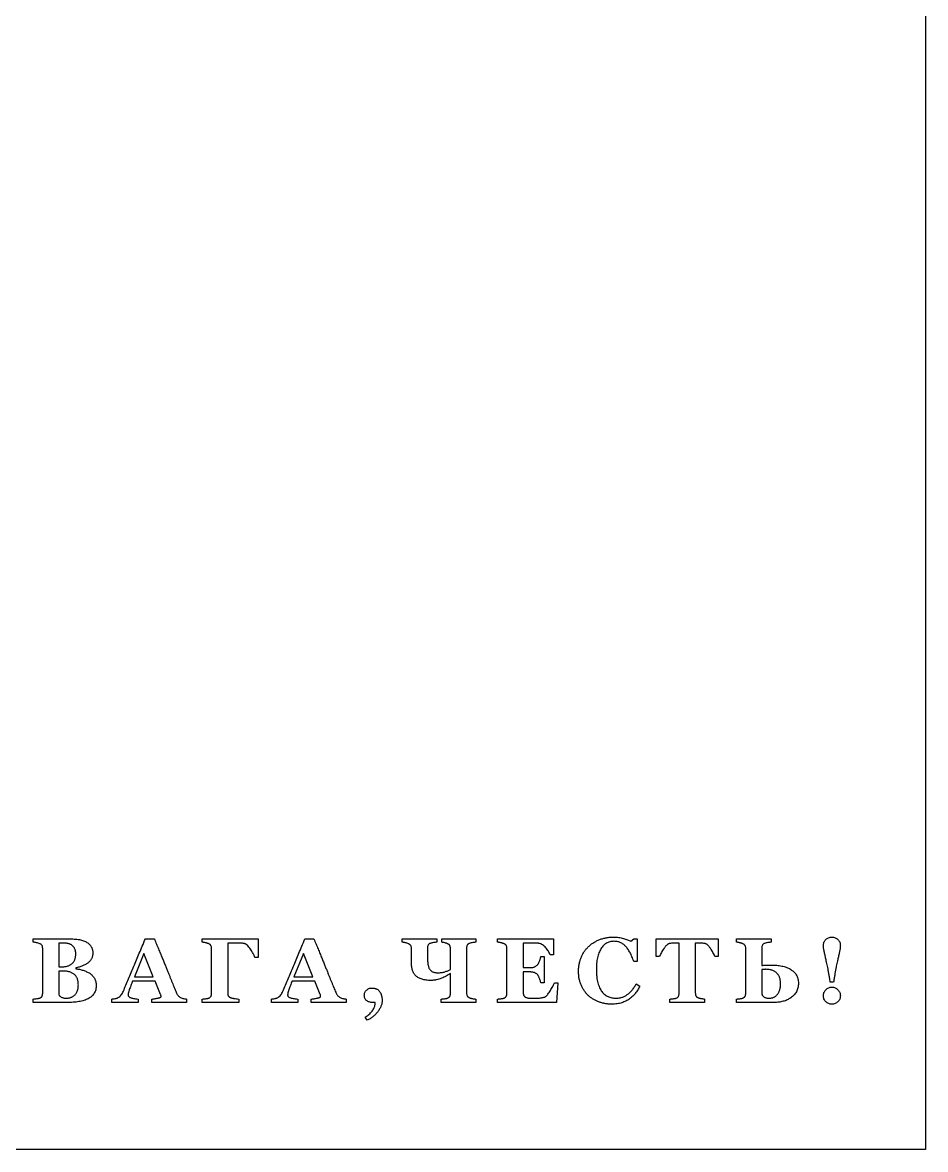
# Model space of a CAD drawing. Header units: millimetres. Extents: x 22 to 398, y 39 to 269.
# Drawn here: x 306.4 to 398.5, y 38.9 to 153.9 of the extents above; entities that cross this region are included whole.
import ezdxf

# ---------------------------------------------------------------- set-up
doc = ezdxf.new("R2010")
doc.units = ezdxf.units.MM

msp = doc.modelspace()

# ---------------------------------------------------------------- linework, layer by layer
at = {"color": 7, "linetype": 'Continuous', "lineweight": 25}
for p, q in [((398.5, 268.94), (398.5, 38.94)), ((307.48, 60.44), (311.03, 60.44)), ((307.48, 60.09), (307.48, 60.44)), ((310.08, 59.98), (310.08, 57.58)), ((318.91, 60.44), (319.83, 60.44)), ((324.71, 60.09), (324.71, 60.44)), ((324.71, 60.44), (330.43, 60.44)), ((327.31, 60), (327.31, 54.88)), ((328.21, 60), (327.31, 60)), ((330.43, 60.44), (330.43, 58.53)), ((335.19, 60.44), (336.1, 60.44)), ((345.1, 60.44), (348.65, 60.44)), ((345.1, 60.09), (345.1, 60.44)), ((348.65, 60.44), (348.65, 60.09)), ((349.15, 60.44), (352.64, 60.44)), ((349.15, 60.09), (349.15, 60.44)), ((352.64, 60.44), (352.64, 60.09)), ((354.84, 60.09), (354.84, 60.44)), ((354.84, 60.44), (360.56, 60.44)), ((357.44, 60), (357.44, 57.49)), ((358.36, 60), (357.44, 60)), ((360.56, 60.44), (360.56, 58.79)), ((368.45, 60.18), (368.74, 60.44)), ((368.74, 60.44), (369.09, 60.44)), ((369.09, 60.44), (369.09, 58.1)), ((371.03, 58.62), (371.03, 60.44)), ((371.03, 60.44), (377.35, 60.44)), ((373.37, 60), (373.15, 60)), ((373.37, 54.87), (373.37, 60)), ((375.01, 60), (375.01, 54.92)), ((375.23, 60), (375.01, 60)), ((377.35, 60.44), (377.35, 58.62)), ((379.21, 60.44), (382.76, 60.44)), ((379.21, 60.09), (379.21, 60.44)), ((382.76, 60.44), (382.76, 60.09)), ((308.44, 54.86), (308.44, 59.46)), ((318.75, 58.94), (317.79, 56.54)), ((319.72, 56.54), (318.75, 58.94)), ((325.67, 54.86), (325.67, 59.46)), ((335.03, 58.94), (334.06, 56.54)), ((336, 56.54), (335.03, 58.94)), ((346.05, 58), (346.05, 59.46)), ((347.7, 59.5), (347.7, 58.42)), ((350.04, 57.3), (350.04, 59.45)), ((351.68, 59.51), (351.68, 54.88)), ((355.79, 54.86), (355.79, 59.46)), ((360.56, 58.79), (360.21, 58.79)), ((380.16, 54.86), (380.16, 59.46)), ((381.81, 59.51), (381.81, 57.72)), ((310.08, 57.58), (310.33, 57.58)), ((330.43, 58.53), (330.09, 58.53)), ((359.26, 58.62), (359.6, 58.62)), ((359.6, 58.62), (359.6, 55.93)), ((369.09, 58.1), (368.74, 58.1)), ((371.37, 58.62), (371.03, 58.62)), ((377.35, 58.62), (377.01, 58.62)), ((310.08, 57.12), (310.08, 54.77)), ((311.83, 57.46), (311.83, 57.37)), ((317.79, 56.54), (319.72, 56.54)), ((334.06, 56.54), (336, 56.54)), ((350.04, 54.84), (350.04, 56.88)), ((357.44, 57.49), (358.09, 57.49)), ((357.44, 57.06), (357.44, 55.22)), ((358.09, 57.06), (357.44, 57.06)), ((381.81, 57.3), (381.81, 54.78)), ((319.91, 56.1), (317.61, 56.1)), ((320.47, 54.75), (319.91, 56.1)), ((336.19, 56.1), (333.88, 56.1)), ((336.75, 54.75), (336.19, 56.1)), ((359.6, 55.93), (359.26, 55.93)), ((360.64, 55.93), (360.99, 55.93)), ((360.99, 55.93), (360.87, 53.94)), ((369, 55.84), (369.35, 55.6)), ((389.12, 56.02), (388.78, 56.02)), ((307.48, 53.94), (307.48, 54.28)), ((315.49, 53.94), (315.49, 54.28)), ((318.18, 54.28), (318.18, 53.94)), ((319.56, 53.94), (319.56, 54.28)), ((323.12, 54.28), (323.12, 53.94)), ((324.71, 53.94), (324.71, 54.28)), ((328.44, 54.28), (328.44, 53.94)), ((331.77, 53.94), (331.77, 54.28)), ((334.45, 54.28), (334.45, 53.94)), ((335.84, 53.94), (335.84, 54.28)), ((339.39, 54.28), (339.39, 53.94)), ((349.08, 53.94), (349.08, 54.28)), ((352.64, 54.28), (352.64, 53.94)), ((354.84, 53.94), (354.84, 54.28)), ((372.41, 53.94), (372.41, 54.28)), ((375.97, 54.28), (375.97, 53.94)), ((379.21, 53.94), (379.21, 54.28)), ((310.87, 53.94), (307.48, 53.94)), ((318.18, 53.94), (315.49, 53.94)), ((323.12, 53.94), (319.56, 53.94)), ((328.44, 53.94), (324.71, 53.94)), ((334.45, 53.94), (331.77, 53.94)), ((339.39, 53.94), (335.84, 53.94)), ((342.37, 53.94), (342.13, 53.94)), ((352.64, 53.94), (349.08, 53.94)), ((360.87, 53.94), (354.84, 53.94)), ((375.97, 53.94), (372.41, 53.94)), ((383.08, 53.94), (379.21, 53.94)), ((341.53, 52.12), (341.33, 52.45)), ((398.5, 38.94), (231.5, 38.94))]:
    msp.add_line(p, q, dxfattribs=at)
for points, knots in [([(308.14, 59.93), (308.09, 59.95), (307.98, 59.99), (307.81, 60.03), (307.64, 60.06), (307.53, 60.08), (307.48, 60.09)], [0, 0, 0, 0, 0.238641, 0.505656, 0.771541, 1, 1, 1, 1]), ([(308.44, 59.46), (308.43, 59.51), (308.43, 59.6), (308.4, 59.72), (308.35, 59.79), (308.3, 59.84), (308.23, 59.89), (308.17, 59.91), (308.14, 59.93)], [0, 0, 0, 0, 0.2540061, 0.4714026, 0.5761259, 0.6976542, 0.8362178, 1, 1, 1, 1]), ([(310.56, 60), (310.53, 60), (310.45, 60), (310.33, 60), (310.2, 59.99), (310.12, 59.98), (310.08, 59.98)], [0, 0, 0, 0, 0.2139155, 0.4843356, 0.7633197, 1, 1, 1, 1]), ([(311.82, 58.86), (311.81, 58.9), (311.81, 58.99), (311.8, 59.11), (311.77, 59.23), (311.74, 59.34), (311.7, 59.44), (311.64, 59.53), (311.58, 59.62), (311.5, 59.7), (311.42, 59.77), (311.33, 59.84), (311.22, 59.89), (311.11, 59.93), (310.99, 59.96), (310.85, 59.98), (310.71, 60), (310.61, 60), (310.56, 60)], [0, 0, 0, 0, 0.0679243, 0.1319763, 0.1934506, 0.2529707, 0.3100217, 0.3658234, 0.4213789, 0.4773383, 0.5339543, 0.5913943, 0.6508445, 0.7134901, 0.7788434, 0.8477445, 0.9216104, 1, 1, 1, 1]), ([(311.03, 60.44), (311.13, 60.43), (311.34, 60.43), (311.64, 60.41), (311.92, 60.39), (312.17, 60.35), (312.4, 60.3), (312.61, 60.23), (312.79, 60.16), (312.95, 60.07), (313.1, 59.97), (313.22, 59.86), (313.32, 59.74), (313.4, 59.61), (313.47, 59.47), (313.52, 59.32), (313.54, 59.15), (313.55, 59.04), (313.55, 58.98)], [0, 0, 0, 0, 0.09814, 0.189415, 0.273968, 0.352053, 0.423471, 0.489462, 0.549564, 0.60491, 0.656723, 0.706063, 0.753734, 0.800978, 0.848203, 0.896583, 0.947147, 1, 1, 1, 1]), ([(316.67, 55.08), (316.84, 55.5), (317.2, 56.35), (317.65, 57.42), (318.01, 58.29), (318.3, 58.97), (318.6, 59.69), (318.81, 60.18), (318.91, 60.44)], [0, 0, 0, 0, 0.2373119, 0.4751439, 0.5971981, 0.7251891, 0.8596713, 1, 1, 1, 1]), ([(319.83, 60.44), (319.9, 60.26), (320.04, 59.91), (320.25, 59.41), (320.44, 58.94), (320.62, 58.49), (320.8, 58.08), (320.95, 57.69), (321.1, 57.33), (321.23, 57), (321.36, 56.68), (321.48, 56.39), (321.59, 56.11), (321.7, 55.84), (321.81, 55.58), (321.91, 55.34), (322.01, 55.11), (322.07, 54.96), (322.1, 54.89)], [0, 0, 0, 0, 0.095797, 0.186307, 0.271776, 0.352081, 0.427098, 0.496865, 0.561764, 0.621204, 0.676993, 0.730222, 0.781225, 0.829794, 0.875806, 0.919678, 0.960908, 1, 1, 1, 1]), ([(325.37, 59.93), (325.35, 59.94), (325.3, 59.96), (325.22, 59.98), (325.13, 60.01), (325.03, 60.03), (324.94, 60.05), (324.85, 60.07), (324.78, 60.08), (324.73, 60.09), (324.71, 60.09)], [0, 0, 0, 0, 0.1090224, 0.2323788, 0.3690622, 0.5201685, 0.6684837, 0.7984535, 0.9093668, 1, 1, 1, 1]), ([(325.67, 59.46), (325.66, 59.51), (325.66, 59.6), (325.62, 59.71), (325.57, 59.79), (325.52, 59.84), (325.45, 59.89), (325.4, 59.91), (325.37, 59.93)], [0, 0, 0, 0, 0.247642, 0.473432, 0.585419, 0.708009, 0.84594, 1, 1, 1, 1]), ([(328.99, 59.95), (328.93, 59.96), (328.81, 59.98), (328.62, 59.99), (328.42, 60), (328.29, 60), (328.21, 60)], [0, 0, 0, 0, 0.221037, 0.463603, 0.724887, 1, 1, 1, 1]), ([(329.64, 59.38), (329.59, 59.45), (329.49, 59.59), (329.35, 59.74), (329.24, 59.84), (329.16, 59.89), (329.07, 59.93), (329.01, 59.95), (328.99, 59.95)], [0, 0, 0, 0, 0.303027, 0.568142, 0.687096, 0.797286, 0.901429, 1, 1, 1, 1]), ([(332.94, 55.08), (333.12, 55.5), (333.48, 56.35), (333.92, 57.42), (334.29, 58.29), (334.58, 58.97), (334.88, 59.69), (335.08, 60.18), (335.19, 60.44)], [0, 0, 0, 0, 0.2373119, 0.4751439, 0.5971981, 0.7251891, 0.8596713, 1, 1, 1, 1]), ([(336.1, 60.44), (336.18, 60.26), (336.32, 59.91), (336.53, 59.41), (336.72, 58.94), (336.9, 58.49), (337.07, 58.08), (337.23, 57.69), (337.37, 57.33), (337.51, 57), (337.63, 56.68), (337.75, 56.39), (337.87, 56.11), (337.98, 55.84), (338.08, 55.58), (338.19, 55.34), (338.28, 55.11), (338.35, 54.96), (338.38, 54.89)], [0, 0, 0, 0, 0.095797, 0.186307, 0.271776, 0.352081, 0.427098, 0.496865, 0.561764, 0.621204, 0.676993, 0.730222, 0.781225, 0.829794, 0.875806, 0.919678, 0.960908, 1, 1, 1, 1]), ([(345.75, 59.93), (345.7, 59.95), (345.59, 59.99), (345.45, 60.02), (345.33, 60.05), (345.24, 60.07), (345.17, 60.08), (345.12, 60.09), (345.1, 60.09)], [0, 0, 0, 0, 0.227813, 0.507673, 0.65404, 0.785763, 0.900164, 1, 1, 1, 1]), ([(346.05, 59.46), (346.05, 59.51), (346.04, 59.61), (346, 59.72), (345.95, 59.79), (345.9, 59.84), (345.83, 59.89), (345.77, 59.91), (345.75, 59.93)], [0, 0, 0, 0, 0.250678, 0.470178, 0.580895, 0.702798, 0.841788, 1, 1, 1, 1]), ([(347.99, 59.97), (347.96, 59.96), (347.91, 59.94), (347.84, 59.9), (347.79, 59.84), (347.74, 59.76), (347.7, 59.64), (347.7, 59.55), (347.7, 59.5)], [0, 0, 0, 0, 0.147916, 0.280337, 0.400214, 0.517277, 0.753613, 1, 1, 1, 1]), ([(348.65, 60.09), (348.59, 60.08), (348.48, 60.07), (348.3, 60.05), (348.14, 60.01), (348.04, 59.99), (347.99, 59.97)], [0, 0, 0, 0, 0.245952, 0.524304, 0.790483, 1, 1, 1, 1]), ([(349.76, 59.92), (349.74, 59.93), (349.69, 59.95), (349.62, 59.98), (349.54, 60), (349.45, 60.03), (349.36, 60.05), (349.28, 60.06), (349.21, 60.08), (349.17, 60.09), (349.15, 60.09)], [0, 0, 0, 0, 0.101245, 0.218456, 0.355429, 0.51164, 0.666284, 0.800607, 0.910422, 1, 1, 1, 1]), ([(350.04, 59.45), (350.03, 59.5), (350.03, 59.6), (350, 59.71), (349.95, 59.79), (349.9, 59.84), (349.83, 59.88), (349.78, 59.91), (349.76, 59.92)], [0, 0, 0, 0, 0.2568881, 0.4814308, 0.5913952, 0.7103862, 0.847314, 1, 1, 1, 1]), ([(351.98, 59.97), (351.95, 59.96), (351.9, 59.94), (351.83, 59.9), (351.78, 59.85), (351.73, 59.77), (351.69, 59.65), (351.69, 59.55), (351.68, 59.51)], [0, 0, 0, 0, 0.145342, 0.278084, 0.399977, 0.51707, 0.753768, 1, 1, 1, 1]), ([(352.64, 60.09), (352.58, 60.08), (352.47, 60.07), (352.31, 60.05), (352.14, 60.02), (352.03, 59.99), (351.98, 59.97)], [0, 0, 0, 0, 0.233247, 0.494225, 0.759524, 1, 1, 1, 1]), ([(355.5, 59.93), (355.48, 59.94), (355.43, 59.96), (355.35, 59.98), (355.26, 60.01), (355.16, 60.03), (355.06, 60.05), (354.98, 60.07), (354.9, 60.08), (354.86, 60.09), (354.84, 60.09)], [0, 0, 0, 0, 0.103449, 0.224869, 0.361503, 0.514493, 0.666654, 0.798527, 0.9094, 1, 1, 1, 1]), ([(355.79, 59.46), (355.79, 59.51), (355.78, 59.6), (355.75, 59.71), (355.71, 59.79), (355.65, 59.84), (355.58, 59.89), (355.53, 59.91), (355.5, 59.93)], [0, 0, 0, 0, 0.252292, 0.467988, 0.572935, 0.694724, 0.834854, 1, 1, 1, 1]), ([(359.13, 59.96), (359.11, 59.96), (359.05, 59.97), (358.97, 59.98), (358.87, 59.99), (358.76, 60), (358.64, 60), (358.54, 60), (358.45, 60), (358.39, 60), (358.36, 60)], [0, 0, 0, 0, 0.097937, 0.210934, 0.341003, 0.488333, 0.637289, 0.772235, 0.893131, 1, 1, 1, 1]), ([(360.21, 58.79), (360.19, 58.85), (360.14, 58.98), (360.03, 59.16), (359.91, 59.34), (359.77, 59.52), (359.61, 59.68), (359.45, 59.81), (359.3, 59.91), (359.18, 59.94), (359.13, 59.96)], [0, 0, 0, 0, 0.120045, 0.246959, 0.381173, 0.525498, 0.664847, 0.78909, 0.899112, 1, 1, 1, 1]), ([(364.12, 59.64), (364.2, 59.71), (364.37, 59.86), (364.65, 60.05), (364.94, 60.22), (365.26, 60.36), (365.6, 60.47), (365.95, 60.55), (366.32, 60.6), (366.56, 60.61), (366.69, 60.61)], [0, 0, 0, 0, 0.117857, 0.236882, 0.357961, 0.482722, 0.60955, 0.737022, 0.86683, 1, 1, 1, 1]), ([(366.71, 60.18), (366.64, 60.17), (366.5, 60.17), (366.3, 60.13), (366.11, 60.07), (365.94, 59.99), (365.78, 59.88), (365.63, 59.75), (365.5, 59.59), (365.38, 59.41), (365.27, 59.21), (365.18, 58.99), (365.1, 58.75), (365.03, 58.49), (364.98, 58.21), (364.95, 57.91), (364.93, 57.6), (364.93, 57.38), (364.93, 57.27)], [0, 0, 0, 0, 0.055624, 0.108427, 0.159324, 0.209631, 0.259566, 0.311177, 0.364621, 0.420932, 0.480273, 0.542418, 0.608301, 0.677961, 0.751644, 0.829652, 0.912261, 1, 1, 1, 1]), ([(366.69, 60.61), (366.78, 60.61), (366.95, 60.6), (367.21, 60.58), (367.45, 60.54), (367.68, 60.48), (367.9, 60.41), (368.1, 60.34), (368.28, 60.27), (368.4, 60.21), (368.45, 60.18)], [0, 0, 0, 0, 0.146536, 0.286979, 0.422699, 0.552954, 0.676957, 0.792302, 0.900418, 1, 1, 1, 1]), ([(368.74, 58.1), (368.71, 58.18), (368.65, 58.35), (368.56, 58.59), (368.46, 58.82), (368.36, 59.02), (368.25, 59.21), (368.14, 59.38), (368.02, 59.54), (367.91, 59.67), (367.78, 59.79), (367.65, 59.89), (367.51, 59.98), (367.36, 60.05), (367.21, 60.11), (367.05, 60.15), (366.88, 60.17), (366.77, 60.17), (366.71, 60.18)], [0, 0, 0, 0, 0.087867, 0.170488, 0.24897, 0.322518, 0.3915, 0.456561, 0.517675, 0.575324, 0.63044, 0.683505, 0.735986, 0.787473, 0.839497, 0.891665, 0.944975, 1, 1, 1, 1]), ([(372.41, 59.96), (372.39, 59.95), (372.34, 59.95), (372.27, 59.92), (372.2, 59.87), (372.13, 59.82), (372.06, 59.75), (371.98, 59.67), (371.91, 59.57), (371.8, 59.43), (371.68, 59.25), (371.56, 59.03), (371.45, 58.82), (371.4, 58.68), (371.37, 58.62)], [0, 0, 0, 0, 0.039582, 0.082225, 0.129031, 0.180839, 0.237738, 0.30063, 0.369939, 0.445712, 0.598605, 0.741973, 0.875093, 1, 1, 1, 1]), ([(373.15, 60), (373.09, 60), (372.97, 60), (372.78, 59.99), (372.59, 59.98), (372.47, 59.96), (372.41, 59.96)], [0, 0, 0, 0, 0.231145, 0.504751, 0.775141, 1, 1, 1, 1]), ([(375.97, 59.96), (375.91, 59.96), (375.79, 59.98), (375.6, 59.99), (375.41, 60), (375.29, 60), (375.23, 60)], [0, 0, 0, 0, 0.224859, 0.495249, 0.768855, 1, 1, 1, 1]), ([(377.01, 58.62), (376.98, 58.68), (376.93, 58.82), (376.82, 59.03), (376.69, 59.25), (376.58, 59.43), (376.47, 59.57), (376.4, 59.67), (376.32, 59.75), (376.25, 59.82), (376.18, 59.87), (376.11, 59.92), (376.04, 59.95), (375.99, 59.95), (375.97, 59.96)], [0, 0, 0, 0, 0.125208, 0.257997, 0.401763, 0.554246, 0.630026, 0.699341, 0.76224, 0.819144, 0.870956, 0.917767, 0.960414, 1, 1, 1, 1]), ([(379.87, 59.93), (379.84, 59.94), (379.8, 59.96), (379.72, 59.98), (379.63, 60.01), (379.53, 60.03), (379.43, 60.05), (379.35, 60.07), (379.27, 60.08), (379.23, 60.09), (379.21, 60.09)], [0, 0, 0, 0, 0.1090224, 0.2323788, 0.3690622, 0.5201685, 0.6684837, 0.7984535, 0.9093668, 1, 1, 1, 1]), ([(380.16, 59.46), (380.16, 59.51), (380.15, 59.6), (380.12, 59.71), (380.07, 59.79), (380.02, 59.84), (379.95, 59.89), (379.89, 59.91), (379.87, 59.93)], [0, 0, 0, 0, 0.247642, 0.473432, 0.585419, 0.708009, 0.84594, 1, 1, 1, 1]), ([(382.09, 59.97), (382.06, 59.96), (382.01, 59.94), (381.95, 59.9), (381.9, 59.85), (381.85, 59.77), (381.81, 59.65), (381.81, 59.56), (381.81, 59.51)], [0, 0, 0, 0, 0.141495, 0.272682, 0.391788, 0.509705, 0.749755, 1, 1, 1, 1]), ([(382.76, 60.09), (382.71, 60.08), (382.6, 60.07), (382.42, 60.05), (382.25, 60.02), (382.14, 59.99), (382.09, 59.97)], [0, 0, 0, 0, 0.222878, 0.494568, 0.77037, 1, 1, 1, 1]), ([(388.08, 59.74), (388.09, 59.8), (388.09, 59.91), (388.14, 60.08), (388.22, 60.23), (388.33, 60.36), (388.46, 60.47), (388.61, 60.55), (388.78, 60.6), (388.89, 60.61), (388.95, 60.61)], [0, 0, 0, 0, 0.128024, 0.250592, 0.374017, 0.50203, 0.629278, 0.751354, 0.872967, 1, 1, 1, 1]), ([(388.95, 60.61), (389, 60.61), (389.12, 60.6), (389.28, 60.55), (389.43, 60.47), (389.56, 60.36), (389.67, 60.23), (389.76, 60.08), (389.81, 59.91), (389.81, 59.8), (389.82, 59.74)], [0, 0, 0, 0, 0.125776, 0.247133, 0.368953, 0.497463, 0.626483, 0.74965, 0.872245, 1, 1, 1, 1]), ([(310.33, 57.58), (310.39, 57.58), (310.51, 57.58), (310.68, 57.59), (310.84, 57.62), (310.99, 57.66), (311.12, 57.71), (311.25, 57.77), (311.36, 57.84), (311.45, 57.92), (311.54, 58.01), (311.61, 58.11), (311.68, 58.22), (311.73, 58.33), (311.77, 58.45), (311.79, 58.58), (311.81, 58.72), (311.81, 58.81), (311.82, 58.86)], [0, 0, 0, 0, 0.082306, 0.159474, 0.231873, 0.299365, 0.363658, 0.42426, 0.481979, 0.538674, 0.594308, 0.648751, 0.70353, 0.758751, 0.815375, 0.87423, 0.935832, 1, 1, 1, 1]), ([(313.55, 58.98), (313.55, 58.93), (313.55, 58.82), (313.52, 58.67), (313.48, 58.53), (313.42, 58.4), (313.34, 58.28), (313.26, 58.16), (313.15, 58.06), (313.07, 58), (313.03, 57.96)], [0, 0, 0, 0, 0.136057, 0.26465, 0.388249, 0.508364, 0.627832, 0.749115, 0.872655, 1, 1, 1, 1]), ([(330.09, 58.53), (330.08, 58.56), (330.05, 58.61), (330.02, 58.71), (329.97, 58.81), (329.89, 58.97), (329.79, 59.16), (329.69, 59.31), (329.64, 59.38)], [0, 0, 0, 0, 0.090256, 0.194117, 0.316728, 0.453169, 0.734394, 1, 1, 1, 1]), ([(363.11, 57.12), (363.11, 57.25), (363.11, 57.49), (363.17, 57.85), (363.25, 58.19), (363.37, 58.52), (363.51, 58.84), (363.69, 59.13), (363.89, 59.4), (364.05, 59.56), (364.12, 59.64)], [0, 0, 0, 0, 0.133261, 0.262307, 0.389346, 0.514756, 0.638217, 0.759211, 0.879323, 1, 1, 1, 1]), ([(388.31, 58.49), (388.28, 58.61), (388.23, 58.85), (388.17, 59.15), (388.12, 59.37), (388.1, 59.51), (388.09, 59.63), (388.08, 59.71), (388.08, 59.74)], [0, 0, 0, 0, 0.293692, 0.58001, 0.712304, 0.82565, 0.922145, 1, 1, 1, 1]), ([(389.82, 59.74), (389.81, 59.71), (389.81, 59.63), (389.8, 59.51), (389.78, 59.38), (389.75, 59.23), (389.72, 59.07), (389.68, 58.89), (389.63, 58.7), (389.6, 58.56), (389.59, 58.5)], [0, 0, 0, 0, 0.081281, 0.175814, 0.282664, 0.402339, 0.535643, 0.6788, 0.834354, 1, 1, 1, 1]), ([(313.03, 57.96), (313, 57.94), (312.92, 57.88), (312.79, 57.8), (312.65, 57.73), (312.44, 57.64), (312.17, 57.55), (311.94, 57.49), (311.83, 57.46)], [0, 0, 0, 0, 0.109132, 0.223803, 0.34231, 0.46652, 0.727683, 1, 1, 1, 1]), ([(348.04, 56.19), (347.96, 56.19), (347.79, 56.19), (347.56, 56.21), (347.34, 56.25), (347.14, 56.3), (346.96, 56.36), (346.79, 56.44), (346.64, 56.53), (346.52, 56.64), (346.41, 56.76), (346.31, 56.89), (346.23, 57.05), (346.16, 57.21), (346.11, 57.39), (346.08, 57.58), (346.05, 57.79), (346.05, 57.93), (346.05, 58)], [0, 0, 0, 0, 0.0819052, 0.1580039, 0.2290297, 0.2949418, 0.356786, 0.4152241, 0.470438, 0.5233002, 0.5757102, 0.6287676, 0.6831299, 0.7395803, 0.7989842, 0.8619349, 0.9289782, 1, 1, 1, 1]), ([(347.7, 58.42), (347.7, 58.36), (347.7, 58.24), (347.71, 58.07), (347.73, 57.91), (347.75, 57.76), (347.78, 57.63), (347.82, 57.51), (347.87, 57.4), (347.92, 57.31), (347.99, 57.23), (348.06, 57.16), (348.15, 57.1), (348.25, 57.05), (348.35, 57.01), (348.47, 56.99), (348.6, 56.97), (348.69, 56.97), (348.74, 56.97)], [0, 0, 0, 0, 0.089581, 0.17342, 0.250375, 0.32195, 0.387273, 0.448051, 0.503675, 0.555248, 0.604559, 0.653115, 0.703349, 0.755096, 0.810504, 0.868718, 0.931963, 1, 1, 1, 1]), ([(358.09, 57.49), (358.17, 57.49), (358.32, 57.5), (358.51, 57.53), (358.64, 57.58), (358.74, 57.63), (358.83, 57.7), (358.88, 57.75), (358.91, 57.78)], [0, 0, 0, 0, 0.264513, 0.509397, 0.627482, 0.746267, 0.870081, 1, 1, 1, 1]), ([(358.91, 57.78), (358.93, 57.8), (358.97, 57.84), (359.02, 57.93), (359.07, 58.03), (359.12, 58.15), (359.17, 58.28), (359.21, 58.4), (359.24, 58.51), (359.25, 58.58), (359.26, 58.62)], [0, 0, 0, 0, 0.089255, 0.196878, 0.323302, 0.469829, 0.620185, 0.758269, 0.885351, 1, 1, 1, 1]), ([(381.81, 57.72), (381.88, 57.72), (382.03, 57.73), (382.27, 57.74), (382.51, 57.75), (382.67, 57.75), (382.75, 57.75)], [0, 0, 0, 0, 0.230949, 0.486462, 0.747596, 1, 1, 1, 1]), ([(382.75, 57.75), (382.85, 57.75), (383.04, 57.75), (383.32, 57.73), (383.58, 57.7), (383.84, 57.66), (384.08, 57.6), (384.3, 57.53), (384.52, 57.44), (384.65, 57.37), (384.72, 57.33)], [0, 0, 0, 0, 0.14397, 0.281568, 0.413005, 0.538668, 0.65925, 0.775581, 0.888821, 1, 1, 1, 1]), ([(388.78, 56.02), (388.76, 56.16), (388.71, 56.43), (388.65, 56.82), (388.59, 57.17), (388.53, 57.49), (388.47, 57.77), (388.41, 58.03), (388.36, 58.27), (388.33, 58.42), (388.31, 58.49)], [0, 0, 0, 0, 0.171226, 0.327961, 0.46978, 0.596713, 0.711848, 0.817299, 0.913484, 1, 1, 1, 1]), ([(389.59, 58.5), (389.57, 58.43), (389.54, 58.28), (389.49, 58.04), (389.43, 57.78), (389.37, 57.49), (389.31, 57.17), (389.25, 56.81), (389.19, 56.43), (389.14, 56.16), (389.12, 56.02)], [0, 0, 0, 0, 0.086382, 0.182943, 0.288646, 0.404653, 0.53297, 0.674664, 0.830628, 1, 1, 1, 1]), ([(310.52, 57.14), (310.49, 57.14), (310.41, 57.14), (310.29, 57.14), (310.18, 57.13), (310.11, 57.13), (310.08, 57.12)], [0, 0, 0, 0, 0.229872, 0.521276, 0.803644, 1, 1, 1, 1]), ([(312.08, 55.75), (312.07, 55.81), (312.07, 55.91), (312.05, 56.07), (312.02, 56.21), (311.98, 56.35), (311.92, 56.47), (311.85, 56.59), (311.77, 56.69), (311.68, 56.79), (311.57, 56.87), (311.45, 56.94), (311.33, 57), (311.19, 57.06), (311.04, 57.1), (310.87, 57.12), (310.7, 57.14), (310.58, 57.14), (310.52, 57.14)], [0, 0, 0, 0, 0.068515, 0.133969, 0.195845, 0.254835, 0.312294, 0.368353, 0.42404, 0.480111, 0.536952, 0.594881, 0.654332, 0.716961, 0.781857, 0.850694, 0.922954, 1, 1, 1, 1]), ([(311.83, 57.37), (311.89, 57.37), (312.01, 57.35), (312.19, 57.32), (312.38, 57.27), (312.57, 57.22), (312.75, 57.16), (312.92, 57.08), (313.09, 57), (313.19, 56.94), (313.24, 56.91)], [0, 0, 0, 0, 0.120993, 0.245939, 0.373771, 0.506277, 0.637271, 0.762634, 0.883303, 1, 1, 1, 1]), ([(313.24, 56.91), (313.28, 56.87), (313.38, 56.8), (313.5, 56.68), (313.62, 56.55), (313.72, 56.4), (313.8, 56.24), (313.85, 56.07), (313.89, 55.88), (313.89, 55.75), (313.9, 55.69)], [0, 0, 0, 0, 0.121739, 0.241816, 0.362258, 0.483737, 0.606626, 0.732077, 0.861933, 1, 1, 1, 1]), ([(349.13, 56.4), (349.04, 56.37), (348.87, 56.31), (348.66, 56.25), (348.49, 56.22), (348.36, 56.2), (348.21, 56.19), (348.1, 56.19), (348.04, 56.19)], [0, 0, 0, 0, 0.25625, 0.479343, 0.589408, 0.712958, 0.849354, 1, 1, 1, 1]), ([(348.74, 56.97), (348.81, 56.97), (348.93, 56.97), (349.12, 56.99), (349.3, 57.02), (349.51, 57.08), (349.76, 57.17), (349.95, 57.25), (350.04, 57.3)], [0, 0, 0, 0, 0.145787, 0.284067, 0.416902, 0.543638, 0.78136, 1, 1, 1, 1]), ([(350.04, 56.88), (349.96, 56.84), (349.82, 56.75), (349.59, 56.62), (349.37, 56.5), (349.21, 56.43), (349.13, 56.4)], [0, 0, 0, 0, 0.245928, 0.500703, 0.755699, 1, 1, 1, 1]), ([(358.91, 56.78), (358.89, 56.8), (358.84, 56.85), (358.75, 56.91), (358.66, 56.96), (358.56, 57), (358.45, 57.02), (358.34, 57.04), (358.22, 57.05), (358.14, 57.05), (358.09, 57.06)], [0, 0, 0, 0, 0.119605, 0.236303, 0.351451, 0.468586, 0.590877, 0.719096, 0.855215, 1, 1, 1, 1]), ([(359.26, 55.93), (359.25, 55.96), (359.24, 56.03), (359.21, 56.14), (359.17, 56.26), (359.12, 56.39), (359.07, 56.52), (359.02, 56.62), (358.97, 56.71), (358.93, 56.76), (358.91, 56.78)], [0, 0, 0, 0, 0.1087862, 0.2312531, 0.3696419, 0.5243219, 0.6751812, 0.8047778, 0.9124557, 1, 1, 1, 1]), ([(364.08, 54.66), (364, 54.74), (363.86, 54.89), (363.67, 55.14), (363.5, 55.43), (363.36, 55.73), (363.24, 56.05), (363.16, 56.4), (363.11, 56.75), (363.11, 57), (363.11, 57.12)], [0, 0, 0, 0, 0.114945, 0.23207, 0.351397, 0.475148, 0.60188, 0.730505, 0.862808, 1, 1, 1, 1]), ([(364.93, 57.27), (364.93, 57.14), (364.93, 56.9), (364.96, 56.55), (365.01, 56.23), (365.07, 55.94), (365.16, 55.68), (365.25, 55.44), (365.36, 55.23), (365.44, 55.11), (365.48, 55.05)], [0, 0, 0, 0, 0.161283, 0.311372, 0.449753, 0.577669, 0.69604, 0.805426, 0.906688, 1, 1, 1, 1]), ([(382.22, 57.32), (382.19, 57.32), (382.12, 57.31), (382.01, 57.31), (381.9, 57.3), (381.84, 57.3), (381.81, 57.3)], [0, 0, 0, 0, 0.2302646, 0.519169, 0.8017618, 1, 1, 1, 1]), ([(383.71, 55.85), (383.71, 55.9), (383.71, 56.02), (383.69, 56.18), (383.66, 56.33), (383.62, 56.47), (383.57, 56.61), (383.5, 56.73), (383.42, 56.84), (383.33, 56.94), (383.23, 57.03), (383.12, 57.11), (382.99, 57.17), (382.86, 57.22), (382.72, 57.27), (382.56, 57.29), (382.4, 57.31), (382.28, 57.31), (382.22, 57.32)], [0, 0, 0, 0, 0.072655, 0.141198, 0.205955, 0.268068, 0.327596, 0.385237, 0.441429, 0.498064, 0.554372, 0.611496, 0.669365, 0.729206, 0.791863, 0.857734, 0.926777, 1, 1, 1, 1]), ([(384.72, 57.33), (384.78, 57.29), (384.9, 57.22), (385.06, 57.08), (385.2, 56.93), (385.32, 56.76), (385.42, 56.57), (385.48, 56.36), (385.53, 56.13), (385.53, 55.97), (385.53, 55.89)], [0, 0, 0, 0, 0.122507, 0.242782, 0.361103, 0.480424, 0.601795, 0.726961, 0.859039, 1, 1, 1, 1]), ([(310.86, 54.37), (310.9, 54.37), (310.99, 54.37), (311.11, 54.39), (311.23, 54.42), (311.35, 54.46), (311.46, 54.51), (311.56, 54.57), (311.65, 54.65), (311.74, 54.73), (311.82, 54.82), (311.89, 54.93), (311.95, 55.05), (311.99, 55.17), (312.03, 55.3), (312.06, 55.44), (312.07, 55.6), (312.07, 55.7), (312.08, 55.75)], [0, 0, 0, 0, 0.063751, 0.124786, 0.18359, 0.24135, 0.29833, 0.354964, 0.412427, 0.471263, 0.530767, 0.590987, 0.652323, 0.715089, 0.781335, 0.850691, 0.923259, 1, 1, 1, 1]), ([(313.9, 55.69), (313.89, 55.61), (313.89, 55.46), (313.85, 55.24), (313.78, 55.04), (313.69, 54.85), (313.57, 54.69), (313.43, 54.55), (313.27, 54.42), (313.15, 54.35), (313.09, 54.32)], [0, 0, 0, 0, 0.1410054, 0.2726034, 0.396235, 0.5160334, 0.6341427, 0.7524791, 0.8734788, 1, 1, 1, 1]), ([(317.27, 55.21), (317.25, 55.17), (317.23, 55.1), (317.2, 55), (317.18, 54.91), (317.16, 54.83), (317.15, 54.76), (317.15, 54.7), (317.15, 54.68)], [0, 0, 0, 0, 0.229703, 0.424184, 0.582324, 0.705833, 0.885718, 1, 1, 1, 1]), ([(317.61, 56.1), (317.58, 56.03), (317.52, 55.89), (317.43, 55.66), (317.35, 55.43), (317.29, 55.28), (317.27, 55.21)], [0, 0, 0, 0, 0.23165, 0.496867, 0.764237, 1, 1, 1, 1]), ([(333.54, 55.21), (333.53, 55.17), (333.51, 55.1), (333.47, 55), (333.45, 54.91), (333.44, 54.83), (333.43, 54.76), (333.43, 54.7), (333.42, 54.68)], [0, 0, 0, 0, 0.229703, 0.424184, 0.582324, 0.705833, 0.885718, 1, 1, 1, 1]), ([(333.88, 56.1), (333.85, 56.03), (333.79, 55.89), (333.71, 55.66), (333.62, 55.43), (333.57, 55.28), (333.54, 55.21)], [0, 0, 0, 0, 0.23165, 0.496867, 0.764237, 1, 1, 1, 1]), ([(341.25, 54.69), (341.25, 54.73), (341.25, 54.82), (341.3, 54.95), (341.37, 55.08), (341.47, 55.19), (341.59, 55.29), (341.72, 55.36), (341.87, 55.4), (341.98, 55.41), (342.03, 55.41)], [0, 0, 0, 0, 0.115487, 0.229595, 0.349039, 0.477794, 0.608454, 0.735941, 0.86506, 1, 1, 1, 1]), ([(342.03, 55.41), (342.07, 55.41), (342.15, 55.41), (342.27, 55.39), (342.38, 55.36), (342.48, 55.32), (342.57, 55.28), (342.66, 55.22), (342.74, 55.15), (342.81, 55.06), (342.87, 54.97), (342.92, 54.87), (342.97, 54.77), (343, 54.65), (343.03, 54.53), (343.05, 54.4), (343.07, 54.26), (343.07, 54.16), (343.07, 54.11)], [0, 0, 0, 0, 0.065498, 0.127225, 0.186521, 0.243414, 0.299376, 0.354224, 0.409704, 0.466796, 0.525236, 0.584749, 0.645933, 0.710063, 0.777384, 0.847962, 0.921592, 1, 1, 1, 1]), ([(357.44, 55.22), (357.44, 55.17), (357.44, 55.09), (357.45, 54.97), (357.46, 54.86), (357.48, 54.77), (357.5, 54.69), (357.54, 54.62), (357.58, 54.56), (357.62, 54.52), (357.64, 54.51)], [0, 0, 0, 0, 0.178657, 0.336414, 0.477032, 0.598083, 0.706022, 0.808841, 0.903635, 1, 1, 1, 1]), ([(359.81, 54.59), (359.85, 54.64), (359.93, 54.72), (360.05, 54.88), (360.17, 55.06), (360.29, 55.26), (360.41, 55.46), (360.51, 55.64), (360.59, 55.79), (360.63, 55.89), (360.64, 55.93)], [0, 0, 0, 0, 0.104589, 0.225818, 0.364877, 0.520671, 0.674544, 0.804793, 0.914214, 1, 1, 1, 1]), ([(366.93, 54.37), (366.98, 54.37), (367.08, 54.37), (367.24, 54.39), (367.39, 54.42), (367.54, 54.46), (367.68, 54.51), (367.82, 54.57), (367.95, 54.65), (368.08, 54.73), (368.2, 54.83), (368.33, 54.94), (368.45, 55.06), (368.56, 55.19), (368.68, 55.34), (368.79, 55.5), (368.9, 55.66), (368.96, 55.78), (369, 55.84)], [0, 0, 0, 0, 0.059639, 0.117596, 0.174659, 0.231145, 0.287549, 0.344278, 0.401043, 0.458623, 0.517634, 0.578459, 0.64204, 0.707521, 0.776234, 0.847578, 0.922118, 1, 1, 1, 1]), ([(369.35, 55.6), (369.31, 55.53), (369.25, 55.4), (369.14, 55.21), (369.02, 55.03), (368.9, 54.86), (368.77, 54.71), (368.63, 54.56), (368.48, 54.43), (368.37, 54.35), (368.32, 54.31)], [0, 0, 0, 0, 0.134698, 0.264897, 0.392355, 0.516087, 0.638845, 0.759417, 0.880165, 1, 1, 1, 1]), ([(382.55, 54.37), (382.59, 54.37), (382.67, 54.37), (382.79, 54.39), (382.91, 54.42), (383.02, 54.46), (383.12, 54.52), (383.22, 54.59), (383.31, 54.67), (383.39, 54.76), (383.47, 54.86), (383.54, 54.97), (383.59, 55.1), (383.64, 55.23), (383.67, 55.37), (383.7, 55.52), (383.71, 55.68), (383.71, 55.79), (383.71, 55.85)], [0, 0, 0, 0, 0.06011, 0.118177, 0.174407, 0.229193, 0.284336, 0.339788, 0.396375, 0.455137, 0.51542, 0.576093, 0.639246, 0.704673, 0.773285, 0.844462, 0.920139, 1, 1, 1, 1]), ([(385.53, 55.89), (385.53, 55.81), (385.53, 55.66), (385.49, 55.43), (385.42, 55.22), (385.33, 55.02), (385.21, 54.84), (385.08, 54.68), (384.92, 54.53), (384.81, 54.44), (384.75, 54.4)], [0, 0, 0, 0, 0.135092, 0.264206, 0.388756, 0.511489, 0.633787, 0.754277, 0.876369, 1, 1, 1, 1]), ([(388.08, 54.62), (388.09, 54.68), (388.09, 54.79), (388.14, 54.96), (388.22, 55.11), (388.34, 55.24), (388.47, 55.35), (388.62, 55.44), (388.78, 55.49), (388.89, 55.49), (388.95, 55.5)], [0, 0, 0, 0, 0.125794, 0.247456, 0.370639, 0.500437, 0.630234, 0.752544, 0.874206, 1, 1, 1, 1]), ([(388.95, 55.5), (389.01, 55.49), (389.12, 55.49), (389.28, 55.44), (389.43, 55.35), (389.56, 55.24), (389.67, 55.11), (389.76, 54.96), (389.81, 54.79), (389.81, 54.68), (389.82, 54.62)], [0, 0, 0, 0, 0.1242873, 0.2454604, 0.3673623, 0.4976548, 0.6279473, 0.7516003, 0.8737266, 1, 1, 1, 1]), ([(307.48, 54.28), (307.54, 54.29), (307.66, 54.3), (307.81, 54.32), (307.93, 54.34), (308.02, 54.35), (308.09, 54.37), (308.12, 54.38), (308.14, 54.39)], [0, 0, 0, 0, 0.2401934, 0.5378312, 0.688916, 0.8147025, 0.91874, 1, 1, 1, 1]), ([(308.14, 54.39), (308.17, 54.4), (308.22, 54.42), (308.28, 54.46), (308.34, 54.51), (308.38, 54.57), (308.4, 54.63), (308.42, 54.7), (308.43, 54.78), (308.43, 54.83), (308.44, 54.86)], [0, 0, 0, 0, 0.143786, 0.273441, 0.389552, 0.499288, 0.609964, 0.72666, 0.858248, 1, 1, 1, 1]), ([(310.08, 54.77), (310.09, 54.74), (310.11, 54.68), (310.17, 54.61), (310.24, 54.54), (310.34, 54.48), (310.45, 54.43), (310.58, 54.39), (310.71, 54.37), (310.81, 54.37), (310.86, 54.37)], [0, 0, 0, 0, 0.0936953, 0.1908224, 0.2992056, 0.4217751, 0.5548806, 0.6946861, 0.8423535, 1, 1, 1, 1]), ([(313.09, 54.32), (313.02, 54.28), (312.87, 54.22), (312.64, 54.14), (312.39, 54.07), (312.13, 54.02), (311.85, 53.98), (311.54, 53.95), (311.21, 53.94), (310.98, 53.94), (310.87, 53.94)], [0, 0, 0, 0, 0.103402, 0.210763, 0.323008, 0.440151, 0.565138, 0.69966, 0.844549, 1, 1, 1, 1]), ([(315.49, 54.28), (315.54, 54.29), (315.66, 54.3), (315.8, 54.32), (315.92, 54.35), (316, 54.37), (316.07, 54.4), (316.11, 54.43), (316.13, 54.44)], [0, 0, 0, 0, 0.243867, 0.519075, 0.657079, 0.783462, 0.897807, 1, 1, 1, 1]), ([(316.13, 54.44), (316.19, 54.47), (316.31, 54.55), (316.46, 54.7), (316.58, 54.88), (316.64, 55.01), (316.67, 55.08)], [0, 0, 0, 0, 0.247646, 0.490264, 0.735699, 1, 1, 1, 1]), ([(317.15, 54.68), (317.15, 54.66), (317.16, 54.61), (317.21, 54.54), (317.29, 54.48), (317.39, 54.42), (317.53, 54.38), (317.71, 54.34), (317.93, 54.31), (318.09, 54.29), (318.18, 54.28)], [0, 0, 0, 0, 0.061381, 0.129606, 0.210048, 0.310255, 0.434792, 0.59138, 0.779366, 1, 1, 1, 1]), ([(319.56, 54.28), (319.61, 54.29), (319.7, 54.29), (319.85, 54.31), (320.01, 54.34), (320.14, 54.37), (320.25, 54.39), (320.32, 54.41), (320.38, 54.43), (320.43, 54.45), (320.47, 54.47), (320.49, 54.49), (320.51, 54.52), (320.52, 54.54), (320.52, 54.55)], [0, 0, 0, 0, 0.131698, 0.275976, 0.431703, 0.599029, 0.680363, 0.752063, 0.814904, 0.866572, 0.909969, 0.945616, 0.974277, 1, 1, 1, 1]), ([(320.52, 54.55), (320.52, 54.56), (320.52, 54.59), (320.51, 54.63), (320.5, 54.69), (320.48, 54.73), (320.47, 54.75)], [0, 0, 0, 0, 0.1838165, 0.3881057, 0.6492935, 1, 1, 1, 1]), ([(322.1, 54.89), (322.12, 54.85), (322.16, 54.76), (322.25, 54.64), (322.36, 54.53), (322.46, 54.47), (322.51, 54.44)], [0, 0, 0, 0, 0.234252, 0.463696, 0.71008, 1, 1, 1, 1]), ([(322.51, 54.44), (322.56, 54.41), (322.65, 54.37), (322.81, 54.33), (322.97, 54.3), (323.07, 54.29), (323.12, 54.28)], [0, 0, 0, 0, 0.243775, 0.507597, 0.768166, 1, 1, 1, 1]), ([(324.71, 54.28), (324.74, 54.28), (324.79, 54.29), (324.87, 54.3), (324.96, 54.31), (325.06, 54.32), (325.16, 54.33), (325.25, 54.35), (325.31, 54.36), (325.35, 54.38), (325.37, 54.38)], [0, 0, 0, 0, 0.108017, 0.232145, 0.374825, 0.53182, 0.685048, 0.812566, 0.918667, 1, 1, 1, 1]), ([(325.37, 54.38), (325.4, 54.39), (325.45, 54.42), (325.51, 54.46), (325.56, 54.51), (325.6, 54.56), (325.63, 54.62), (325.65, 54.7), (325.66, 54.77), (325.66, 54.83), (325.67, 54.86)], [0, 0, 0, 0, 0.139202, 0.264914, 0.382931, 0.494322, 0.606283, 0.727696, 0.8578, 1, 1, 1, 1]), ([(327.31, 54.88), (327.31, 54.85), (327.31, 54.8), (327.33, 54.73), (327.35, 54.66), (327.39, 54.59), (327.44, 54.54), (327.5, 54.49), (327.56, 54.45), (327.62, 54.43), (327.64, 54.41)], [0, 0, 0, 0, 0.132593, 0.256269, 0.375522, 0.490118, 0.607563, 0.728114, 0.857834, 1, 1, 1, 1]), ([(327.64, 54.41), (327.66, 54.41), (327.71, 54.4), (327.78, 54.38), (327.87, 54.36), (328.01, 54.34), (328.2, 54.31), (328.36, 54.29), (328.44, 54.28)], [0, 0, 0, 0, 0.0784805, 0.1735715, 0.2876161, 0.4201075, 0.7063479, 1, 1, 1, 1]), ([(331.77, 54.28), (331.82, 54.29), (331.93, 54.3), (332.08, 54.32), (332.19, 54.35), (332.27, 54.37), (332.35, 54.4), (332.39, 54.43), (332.41, 54.44)], [0, 0, 0, 0, 0.243867, 0.519075, 0.657079, 0.783462, 0.897807, 1, 1, 1, 1]), ([(332.41, 54.44), (332.47, 54.47), (332.58, 54.55), (332.73, 54.7), (332.85, 54.88), (332.91, 55.01), (332.94, 55.08)], [0, 0, 0, 0, 0.247646, 0.490264, 0.735699, 1, 1, 1, 1]), ([(333.42, 54.68), (333.43, 54.66), (333.43, 54.61), (333.48, 54.54), (333.56, 54.48), (333.67, 54.42), (333.81, 54.38), (333.99, 54.34), (334.21, 54.31), (334.37, 54.29), (334.45, 54.28)], [0, 0, 0, 0, 0.061381, 0.129606, 0.210048, 0.310255, 0.434792, 0.59138, 0.779366, 1, 1, 1, 1]), ([(335.84, 54.28), (335.88, 54.29), (335.98, 54.29), (336.12, 54.31), (336.28, 54.34), (336.42, 54.37), (336.52, 54.39), (336.59, 54.41), (336.65, 54.43), (336.7, 54.45), (336.74, 54.47), (336.77, 54.49), (336.79, 54.52), (336.79, 54.54), (336.79, 54.55)], [0, 0, 0, 0, 0.131698, 0.275976, 0.431703, 0.599029, 0.680363, 0.752063, 0.814904, 0.866572, 0.909969, 0.945616, 0.974277, 1, 1, 1, 1]), ([(336.79, 54.55), (336.79, 54.56), (336.79, 54.59), (336.79, 54.63), (336.77, 54.69), (336.76, 54.73), (336.75, 54.75)], [0, 0, 0, 0, 0.1838165, 0.3881057, 0.6492935, 1, 1, 1, 1]), ([(338.38, 54.89), (338.4, 54.85), (338.44, 54.76), (338.53, 54.64), (338.64, 54.53), (338.74, 54.47), (338.79, 54.44)], [0, 0, 0, 0, 0.234252, 0.463696, 0.71008, 1, 1, 1, 1]), ([(338.79, 54.44), (338.83, 54.41), (338.93, 54.37), (339.09, 54.33), (339.24, 54.3), (339.34, 54.29), (339.39, 54.28)], [0, 0, 0, 0, 0.243775, 0.507597, 0.768166, 1, 1, 1, 1]), ([(342.13, 53.94), (342.06, 53.94), (341.93, 53.94), (341.75, 53.98), (341.6, 54.04), (341.47, 54.13), (341.37, 54.24), (341.3, 54.37), (341.25, 54.52), (341.25, 54.63), (341.25, 54.69)], [0, 0, 0, 0, 0.156362, 0.294929, 0.420214, 0.5353, 0.64659, 0.756904, 0.873275, 1, 1, 1, 1]), ([(343.07, 54.11), (343.07, 54.07), (343.06, 53.97), (343.04, 53.83), (343.01, 53.69), (342.95, 53.55), (342.89, 53.41), (342.81, 53.27), (342.72, 53.13), (342.62, 52.98), (342.5, 52.85), (342.38, 52.71), (342.25, 52.59), (342.12, 52.48), (341.98, 52.37), (341.84, 52.28), (341.69, 52.19), (341.58, 52.14), (341.53, 52.12)], [0, 0, 0, 0, 0.052346, 0.105776, 0.160228, 0.216809, 0.2751, 0.336586, 0.400708, 0.468167, 0.536947, 0.604425, 0.671132, 0.737683, 0.803191, 0.868304, 0.93398, 1, 1, 1, 1]), ([(349.08, 54.28), (349.1, 54.28), (349.15, 54.29), (349.23, 54.3), (349.33, 54.31), (349.43, 54.32), (349.53, 54.33), (349.62, 54.34), (349.69, 54.36), (349.73, 54.37), (349.75, 54.38)], [0, 0, 0, 0, 0.099076, 0.220594, 0.360361, 0.520596, 0.677073, 0.809606, 0.917154, 1, 1, 1, 1]), ([(349.75, 54.38), (349.77, 54.39), (349.82, 54.41), (349.88, 54.46), (349.94, 54.5), (349.98, 54.56), (350, 54.62), (350.02, 54.69), (350.03, 54.76), (350.04, 54.82), (350.04, 54.84)], [0, 0, 0, 0, 0.142632, 0.273082, 0.389931, 0.501951, 0.612837, 0.729754, 0.859881, 1, 1, 1, 1]), ([(351.68, 54.88), (351.68, 54.83), (351.69, 54.74), (351.73, 54.62), (351.78, 54.55), (351.83, 54.5), (351.9, 54.45), (351.95, 54.42), (351.98, 54.41)], [0, 0, 0, 0, 0.257111, 0.482721, 0.593895, 0.714005, 0.849067, 1, 1, 1, 1]), ([(351.98, 54.41), (352, 54.4), (352.04, 54.39), (352.11, 54.37), (352.2, 54.35), (352.29, 54.33), (352.39, 54.31), (352.48, 54.3), (352.56, 54.29), (352.61, 54.28), (352.64, 54.28)], [0, 0, 0, 0, 0.096672, 0.209301, 0.341403, 0.488807, 0.637479, 0.773616, 0.893016, 1, 1, 1, 1]), ([(354.84, 54.28), (354.86, 54.28), (354.91, 54.29), (354.99, 54.3), (355.09, 54.31), (355.19, 54.32), (355.28, 54.33), (355.37, 54.35), (355.44, 54.36), (355.48, 54.38), (355.5, 54.38)], [0, 0, 0, 0, 0.10561, 0.227714, 0.368373, 0.525605, 0.678822, 0.808688, 0.916754, 1, 1, 1, 1]), ([(355.5, 54.38), (355.52, 54.4), (355.57, 54.42), (355.64, 54.46), (355.7, 54.51), (355.73, 54.57), (355.76, 54.63), (355.78, 54.7), (355.79, 54.77), (355.79, 54.83), (355.79, 54.86)], [0, 0, 0, 0, 0.148281, 0.28028, 0.398344, 0.507194, 0.615293, 0.732405, 0.859996, 1, 1, 1, 1]), ([(357.64, 54.51), (357.66, 54.49), (357.7, 54.47), (357.77, 54.44), (357.85, 54.41), (357.95, 54.39), (358.05, 54.38), (358.18, 54.37), (358.32, 54.37), (358.41, 54.37), (358.47, 54.37)], [0, 0, 0, 0, 0.084832, 0.174932, 0.274195, 0.383899, 0.506745, 0.651257, 0.814594, 1, 1, 1, 1]), ([(358.47, 54.37), (358.52, 54.37), (358.65, 54.37), (358.84, 54.37), (359.04, 54.38), (359.16, 54.39), (359.22, 54.4)], [0, 0, 0, 0, 0.225896, 0.494864, 0.763994, 1, 1, 1, 1]), ([(359.22, 54.4), (359.28, 54.41), (359.4, 54.42), (359.54, 54.46), (359.65, 54.49), (359.71, 54.52), (359.77, 54.55), (359.8, 54.58), (359.81, 54.59)], [0, 0, 0, 0, 0.287488, 0.561775, 0.687508, 0.80232, 0.906095, 1, 1, 1, 1]), ([(366.49, 53.76), (366.37, 53.76), (366.14, 53.77), (365.8, 53.82), (365.47, 53.89), (365.16, 53.99), (364.86, 54.12), (364.58, 54.27), (364.31, 54.45), (364.16, 54.59), (364.08, 54.66)], [0, 0, 0, 0, 0.132951, 0.262213, 0.389268, 0.514803, 0.638646, 0.759843, 0.880344, 1, 1, 1, 1]), ([(365.48, 55.05), (365.53, 54.99), (365.62, 54.88), (365.77, 54.74), (365.94, 54.62), (366.12, 54.53), (366.3, 54.46), (366.5, 54.41), (366.71, 54.38), (366.85, 54.37), (366.93, 54.37)], [0, 0, 0, 0, 0.130072, 0.255182, 0.377365, 0.497838, 0.618845, 0.742337, 0.868866, 1, 1, 1, 1]), ([(368.32, 54.31), (368.26, 54.27), (368.13, 54.18), (367.94, 54.08), (367.73, 53.98), (367.52, 53.9), (367.29, 53.84), (367.04, 53.79), (366.77, 53.77), (366.59, 53.76), (366.49, 53.76)], [0, 0, 0, 0, 0.114087, 0.229124, 0.344135, 0.461913, 0.583738, 0.713594, 0.851873, 1, 1, 1, 1]), ([(372.41, 54.28), (372.44, 54.28), (372.49, 54.29), (372.57, 54.3), (372.67, 54.31), (372.77, 54.32), (372.87, 54.33), (372.96, 54.35), (373.03, 54.36), (373.07, 54.38), (373.08, 54.38)], [0, 0, 0, 0, 0.104561, 0.226998, 0.36972, 0.530531, 0.687613, 0.817006, 0.921662, 1, 1, 1, 1]), ([(373.08, 54.38), (373.11, 54.39), (373.16, 54.42), (373.22, 54.46), (373.28, 54.52), (373.32, 54.6), (373.36, 54.72), (373.36, 54.82), (373.37, 54.87)], [0, 0, 0, 0, 0.144707, 0.274156, 0.394122, 0.506256, 0.737757, 1, 1, 1, 1]), ([(375.01, 54.92), (375.02, 54.87), (375.02, 54.77), (375.06, 54.65), (375.1, 54.57), (375.15, 54.51), (375.22, 54.46), (375.27, 54.44), (375.29, 54.43)], [0, 0, 0, 0, 0.2570018, 0.4927978, 0.6075745, 0.7267701, 0.8583735, 1, 1, 1, 1]), ([(375.29, 54.43), (375.31, 54.42), (375.35, 54.41), (375.43, 54.38), (375.51, 54.36), (375.64, 54.34), (375.79, 54.31), (375.91, 54.29), (375.97, 54.28)], [0, 0, 0, 0, 0.087538, 0.196204, 0.323318, 0.470005, 0.757944, 1, 1, 1, 1]), ([(379.21, 54.28), (379.23, 54.28), (379.28, 54.29), (379.37, 54.3), (379.46, 54.31), (379.56, 54.32), (379.66, 54.33), (379.74, 54.35), (379.81, 54.36), (379.85, 54.38), (379.87, 54.38)], [0, 0, 0, 0, 0.108017, 0.232145, 0.374825, 0.53182, 0.685048, 0.812566, 0.918667, 1, 1, 1, 1]), ([(379.87, 54.38), (379.89, 54.39), (379.94, 54.42), (380.01, 54.46), (380.06, 54.51), (380.1, 54.56), (380.13, 54.62), (380.15, 54.7), (380.16, 54.77), (380.16, 54.83), (380.16, 54.86)], [0, 0, 0, 0, 0.139202, 0.264914, 0.382931, 0.494322, 0.606283, 0.727696, 0.8578, 1, 1, 1, 1]), ([(381.81, 54.78), (381.82, 54.75), (381.83, 54.69), (381.89, 54.61), (381.96, 54.54), (382.05, 54.48), (382.16, 54.43), (382.28, 54.39), (382.41, 54.37), (382.5, 54.37), (382.55, 54.37)], [0, 0, 0, 0, 0.099736, 0.202559, 0.312491, 0.434362, 0.564744, 0.701889, 0.845875, 1, 1, 1, 1]), ([(384.75, 54.4), (384.69, 54.36), (384.57, 54.29), (384.38, 54.19), (384.18, 54.11), (383.97, 54.05), (383.75, 54), (383.53, 53.96), (383.31, 53.94), (383.16, 53.94), (383.08, 53.94)], [0, 0, 0, 0, 0.1210831, 0.2421241, 0.364614, 0.4893533, 0.6155937, 0.7418341, 0.8700276, 1, 1, 1, 1]), ([(388.95, 53.76), (388.89, 53.77), (388.78, 53.77), (388.62, 53.82), (388.47, 53.9), (388.34, 54.01), (388.22, 54.14), (388.14, 54.29), (388.09, 54.45), (388.09, 54.57), (388.08, 54.62)], [0, 0, 0, 0, 0.126292, 0.248147, 0.370941, 0.499979, 0.628769, 0.751564, 0.873708, 1, 1, 1, 1]), ([(389.82, 54.62), (389.81, 54.57), (389.81, 54.45), (389.76, 54.29), (389.67, 54.14), (389.56, 54.01), (389.43, 53.9), (389.28, 53.82), (389.12, 53.77), (389.01, 53.77), (388.95, 53.76)], [0, 0, 0, 0, 0.126776, 0.249388, 0.372654, 0.501937, 0.631469, 0.753856, 0.875218, 1, 1, 1, 1]), ([(341.33, 52.45), (341.4, 52.49), (341.53, 52.57), (341.72, 52.71), (341.89, 52.86), (341.99, 52.98), (342.04, 53.04)], [0, 0, 0, 0, 0.253508, 0.502772, 0.749659, 1, 1, 1, 1]), ([(342.04, 53.04), (342.08, 53.1), (342.17, 53.23), (342.26, 53.4), (342.31, 53.55), (342.34, 53.67), (342.36, 53.8), (342.37, 53.89), (342.37, 53.94)], [0, 0, 0, 0, 0.2431021, 0.4745593, 0.5911689, 0.7177132, 0.8531173, 1, 1, 1, 1])]:
    msp.add_open_spline(points, degree=3, knots=knots, dxfattribs=at)

doc.saveas('drawing.dxf')
